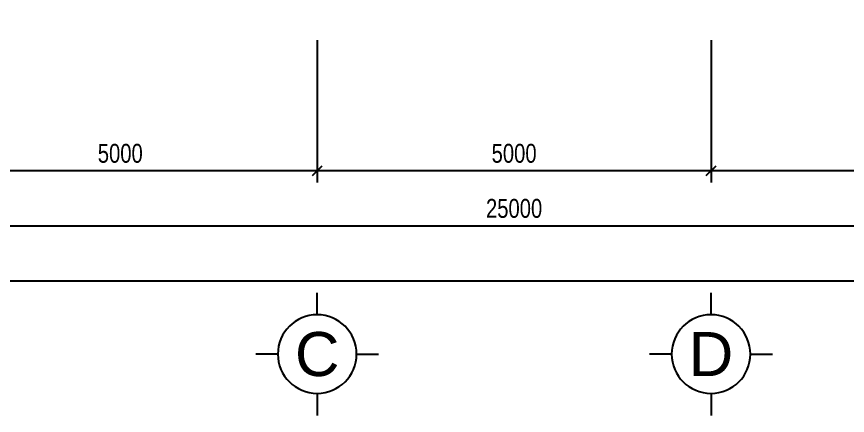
# Model space of a CAD drawing. Header units: millimetres. Extents: x -9574 to 115615, y -25569 to 161230.
# Drawn here: x 6184 to 16731, y -19276 to -14207 of the extents above; entities that cross this region are included whole.
import ezdxf
from ezdxf.enums import TextEntityAlignment as Align

# ---------------------------------------------------------------- set-up
doc = ezdxf.new("R2010")
doc.units = ezdxf.units.MM
for name, color, linetype in [('luoi  H3$0$DIM100', 9, 'Continuous'), ('luoi  H3$0$GHICHU', 40, 'Continuous'), ('luoi  H3$0$KH TRUC100', 7, 'Continuous')]:
    doc.layers.add(name, color=color, linetype=linetype)
doc.styles.add('luoi  H3$0$VHELVEN', font='vhelven_0.ttf')
doc.styles.add('luoi  H3$0$VSIMPLEX.SHX', font='VSIMPLEX.SHX', dxfattribs={"width": 0.8})
doc.dimstyles.new('luoi  H3$0$100', dxfattribs={"dimscale": 0, "dimtxt": 240, "dimasz": 120, "dimexe": 150, "dimexo": 300, "dimgap": 100, "dimtad": 1, "dimdec": 0, "dimzin": 0, "dimdsep": 46, "dimtxsty": 'luoi  H3$0$VSIMPLEX.SHX', "dimblk1": 'luoi  H3$0$_OBLIQUE', "dimblk2": 'luoi  H3$0$_OBLIQUE', "dimsah": 1, "dimcen": 0, "dimdle": 100, "dimclrd": 2, "dimclre": 2, "dimclrt": 4, "dimadec": 0, "dimazin": 0, "dimtfac": 1, "dimtdec": 0, "dimtix": 1, "dimtmove": 2, "dimatfit": 3, "dimfxl": 0, "dimtolj": 1, "dimtzin": 0, "dimlwd": -1, "dimlwe": -1, "dimarcsym": 0})

# ---------------------------------------------------------------- blocks, each defined once
blk = doc.blocks.new('luoi  H3$0$_OBLIQUE')
at = {"color": 0, "linetype": 'ByBlock'}
blk.add_line((-0.5, -0.5), (0.5, 0.5), dxfattribs=at)
blk = doc.blocks.new('*D68')
at = {"layer": 'DEFPOINTS', "color": 0, "ltscale": 2}
for p in [(15000, -14207), (20000, -14207), (15000, -16166)]:
    blk.add_point(p, dxfattribs=at)
at = {"layer": 'luoi  H3$0$DIM100', "color": 2, "ltscale": 2}
for p, q in [((15000, -14507), (15000, -16316)), ((20000, -14507), (20000, -16316)), ((20100, -16166), (14900, -16166))]:
    blk.add_line(p, q, dxfattribs=at)
at = {"layer": 'luoi  H3$0$DIM100', "color": 2, "ltscale": 2, "xscale": 120, "yscale": 120, "zscale": 120, "rotation": 180}
blk.add_blockref('luoi  H3$0$_OBLIQUE', (15000, -16166), dxfattribs=at)
at = {"layer": 'luoi  H3$0$DIM100', "color": 2, "ltscale": 2, "xscale": 120, "yscale": 120, "zscale": 120}
blk.add_blockref('luoi  H3$0$_OBLIQUE', (20000, -16166), dxfattribs=at)
at = {"layer": 'luoi  H3$0$DIM100', "color": 4, "ltscale": 2, "insert": (17500, -15946), "char_height": 240, "attachment_point": 5, "style": 'luoi  H3$0$VSIMPLEX.SHX'}
blk.add_mtext('\\A1;5000', dxfattribs=at)
blk = doc.blocks.new('*D69')
at = {"layer": 'DEFPOINTS', "color": 0, "ltscale": 2}
for p in [(10000, -14207), (15000, -14207), (10000, -16166)]:
    blk.add_point(p, dxfattribs=at)
at = {"layer": 'luoi  H3$0$DIM100', "color": 2, "ltscale": 2}
for p, q in [((10000, -14507), (10000, -16316)), ((15000, -14507), (15000, -16316)), ((15100, -16166), (9900, -16166))]:
    blk.add_line(p, q, dxfattribs=at)
at = {"layer": 'luoi  H3$0$DIM100', "color": 2, "ltscale": 2, "xscale": 120, "yscale": 120, "zscale": 120, "rotation": 180}
blk.add_blockref('luoi  H3$0$_OBLIQUE', (10000, -16166), dxfattribs=at)
at = {"layer": 'luoi  H3$0$DIM100', "color": 2, "ltscale": 2, "xscale": 120, "yscale": 120, "zscale": 120}
blk.add_blockref('luoi  H3$0$_OBLIQUE', (15000, -16166), dxfattribs=at)
at = {"layer": 'luoi  H3$0$DIM100', "color": 4, "ltscale": 2, "insert": (12500, -15946), "char_height": 240, "attachment_point": 5, "style": 'luoi  H3$0$VSIMPLEX.SHX'}
blk.add_mtext('\\A1;5000', dxfattribs=at)
blk = doc.blocks.new('*D70')
at = {"layer": 'DEFPOINTS', "color": 0, "ltscale": 2}
for p in [(5000, -14207), (10000, -14207), (5000, -16166)]:
    blk.add_point(p, dxfattribs=at)
at = {"layer": 'luoi  H3$0$DIM100', "color": 2, "ltscale": 2}
for p, q in [((5000, -14507), (5000, -16316)), ((10000, -14507), (10000, -16316)), ((10100, -16166), (4900, -16166))]:
    blk.add_line(p, q, dxfattribs=at)
at = {"layer": 'luoi  H3$0$DIM100', "color": 2, "ltscale": 2, "xscale": 120, "yscale": 120, "zscale": 120, "rotation": 180}
blk.add_blockref('luoi  H3$0$_OBLIQUE', (5000, -16166), dxfattribs=at)
at = {"layer": 'luoi  H3$0$DIM100', "color": 2, "ltscale": 2, "xscale": 120, "yscale": 120, "zscale": 120}
blk.add_blockref('luoi  H3$0$_OBLIQUE', (10000, -16166), dxfattribs=at)
at = {"layer": 'luoi  H3$0$DIM100', "color": 4, "ltscale": 2, "insert": (7500, -15946), "char_height": 240, "attachment_point": 5, "style": 'luoi  H3$0$VSIMPLEX.SHX'}
blk.add_mtext('\\A1;5000', dxfattribs=at)
blk = doc.blocks.new('*D72')
at = {"layer": 'DEFPOINTS', "color": 0, "ltscale": 2}
for p in [(0, -14207), (25000, -14207), (25000, -16866)]:
    blk.add_point(p, dxfattribs=at)
at = {"layer": 'luoi  H3$0$DIM100', "color": 2, "ltscale": 2}
for p, q in [((0, -14507), (0, -17016)), ((25000, -14507), (25000, -17016)), ((-100, -16866), (25100, -16866))]:
    blk.add_line(p, q, dxfattribs=at)
at = {"layer": 'luoi  H3$0$DIM100', "color": 2, "ltscale": 2, "xscale": 120, "yscale": 120, "zscale": 120, "rotation": 180}
blk.add_blockref('luoi  H3$0$_OBLIQUE', (0, -16866), dxfattribs=at)
at = {"layer": 'luoi  H3$0$DIM100', "color": 2, "ltscale": 2, "xscale": 120, "yscale": 120, "zscale": 120}
blk.add_blockref('luoi  H3$0$_OBLIQUE', (25000, -16866), dxfattribs=at)
at = {"layer": 'luoi  H3$0$DIM100', "color": 4, "ltscale": 2, "insert": (12500, -16646), "char_height": 240, "attachment_point": 5, "style": 'luoi  H3$0$VSIMPLEX.SHX'}
blk.add_mtext('\\A1;25000', dxfattribs=at)
blk = doc.blocks.new('*D77')
at = {"layer": 'DEFPOINTS', "color": 0, "ltscale": 2}
for p in [(0, -14207), (65660, -14207), (65660, -17566)]:
    blk.add_point(p, dxfattribs=at)
at = {"layer": 'luoi  H3$0$DIM100', "color": 2, "ltscale": 2}
for p, q in [((0, -14507), (0, -17716)), ((65660, -14507), (65660, -17716)), ((-100, -17566), (65760, -17566))]:
    blk.add_line(p, q, dxfattribs=at)
at = {"layer": 'luoi  H3$0$DIM100', "color": 2, "ltscale": 2, "xscale": 120, "yscale": 120, "zscale": 120, "rotation": 180}
blk.add_blockref('luoi  H3$0$_OBLIQUE', (0, -17566), dxfattribs=at)
at = {"layer": 'luoi  H3$0$DIM100', "color": 2, "ltscale": 2, "xscale": 120, "yscale": 120, "zscale": 120}
blk.add_blockref('luoi  H3$0$_OBLIQUE', (65660, -17566), dxfattribs=at)
at = {"layer": 'luoi  H3$0$DIM100', "color": 4, "ltscale": 2, "insert": (32830, -17346), "char_height": 240, "attachment_point": 5, "style": 'luoi  H3$0$VSIMPLEX.SHX'}
blk.add_mtext('\\A1;65660', dxfattribs=at)
blk = doc.blocks.new('luoi  H3$0$TRUCCOT')
for p, q in [((0, -140), (0, 0)), ((-250, -390), (-390, -390)), ((250, -390), (390, -390)), ((0, -640), (0, -780))]:
    blk.add_line(p, q)
blk.add_circle((0, -390), 250)
at = {"layer": 'luoi  H3$0$GHICHU', "style": 'luoi  H3$0$VHELVEN'}
blk.add_attdef('TRUC', text='', height=280, dxfattribs=at).set_placement((0, -390), align=Align.MIDDLE_CENTER)
blk = doc.blocks.new('luoi  H3')
at = {"layer": 'luoi  H3$0$KH TRUC100'}
ref = blk.add_blockref('luoi  H3$0$TRUCCOT', (10000, -19275.8), dxfattribs=dict(at, xscale=-2, yscale=2, zscale=2, rotation=180))
ref.add_attrib('TRUC', 'C', dxfattribs={"height": 560, "style": 'luoi  H3$0$VHELVEN'}).set_placement((10000, -18495.8), align=Align.MIDDLE_CENTER)
ref = blk.add_blockref('luoi  H3$0$TRUCCOT', (15000, -19275.8), dxfattribs=dict(at, xscale=-2, yscale=2, zscale=2, rotation=180))
ref.add_attrib('TRUC', 'D', dxfattribs={"height": 560, "style": 'luoi  H3$0$VHELVEN'}).set_placement((15000, -18495.8), align=Align.MIDDLE_CENTER)
at = {"layer": 'luoi  H3$0$DIM100', "ltscale": 2}
for base, p1, p2, picture, middle in [((25000, -16866), (0, -14206.8), (25000, -14206.8), '*D72', (12500, -16646)), ((65660, -17565.8), (0, -14206.8), (65660, -14206.8), '*D77', (32830, -17345.8)), ((5000, -16166), (10000, -14206.8), (5000, -14206.8), '*D70', (7500, -15946)), ((10000, -16166), (15000, -14206.8), (10000, -14206.8), '*D69', (12500, -15946)), ((15000, -16166), (20000, -14206.8), (15000, -14206.8), '*D68', (17500, -15946))]:
    dim = blk.add_linear_dim(base=base, p1=p1, p2=p2, dimstyle='luoi  H3$0$100', override={"dimscale": 1}, dxfattribs=at)
    dim.commit()
    dim.dimension.update_dxf_attribs({"geometry": picture, "text_midpoint": middle})

msp = doc.modelspace()

# ---------------------------------------------------------------- block references
msp.add_blockref('luoi  H3', (0, 0))

doc.saveas('drawing.dxf')
